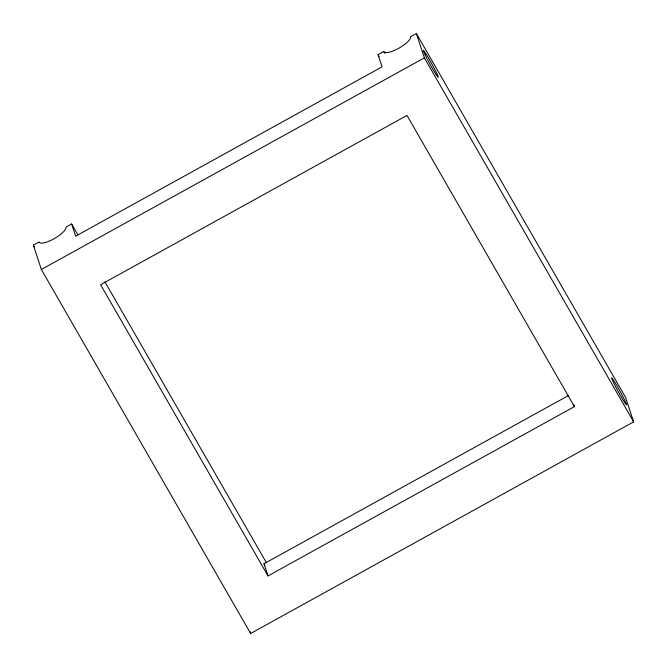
<?xml version="1.0" encoding="UTF-8"?>
<svg xmlns="http://www.w3.org/2000/svg" width="667" height="667" viewBox="0 0 667 667"><rect width="100%" height="100%" fill="white"/><g stroke="black" fill="none" stroke-linecap="round" stroke-linejoin="round"><path stroke-width="1" d="M71.652 223.979L75.654 236.151L382.058 66.85L378.056 54.677L383.8 51.501A15.341 4.402 -29.9 0 0 398.608 48.358A15.341 4.402 -29.9 0 0 410.614 36.693L416.358 33.517L625.646 397.515L633.65 421.861L250.642 633.483L41.354 269.485L33.35 245.139L39.095 241.963A15.341 4.402 -29.9 0 0 53.902 238.819A15.341 4.402 -29.9 0 0 65.908 227.155L71.652 223.979L77.881 234.817M41.354 269.485L424.362 57.862L416.358 33.517M573.803 404.752L574.42 406.62L268.017 575.921L264.015 563.748L568.592 395.456M424.362 57.862L633.65 421.861M383.8 51.501L384.842 53.31M378.056 54.677L379.089 56.487M574.42 406.62L406.987 115.424L100.584 284.726L268.017 575.921M104.886 281.782L266.4 562.681M264.015 563.748L264.907 565.308M33.35 245.139L34.392 246.948M250.025 631.607L250.642 633.483M425.179 54.986A15.341 0.867 61.1 0 0 437.869 77.055A15.341 0.867 61.1 0 0 429.423 59.63A15.341 0.867 61.1 0 0 425.179 54.986M613.54 382.583A15.341 0.867 61.1 0 0 626.23 404.652A15.341 0.867 61.1 0 0 617.784 387.227A15.341 0.867 61.1 0 0 613.54 382.583"/></g></svg>
